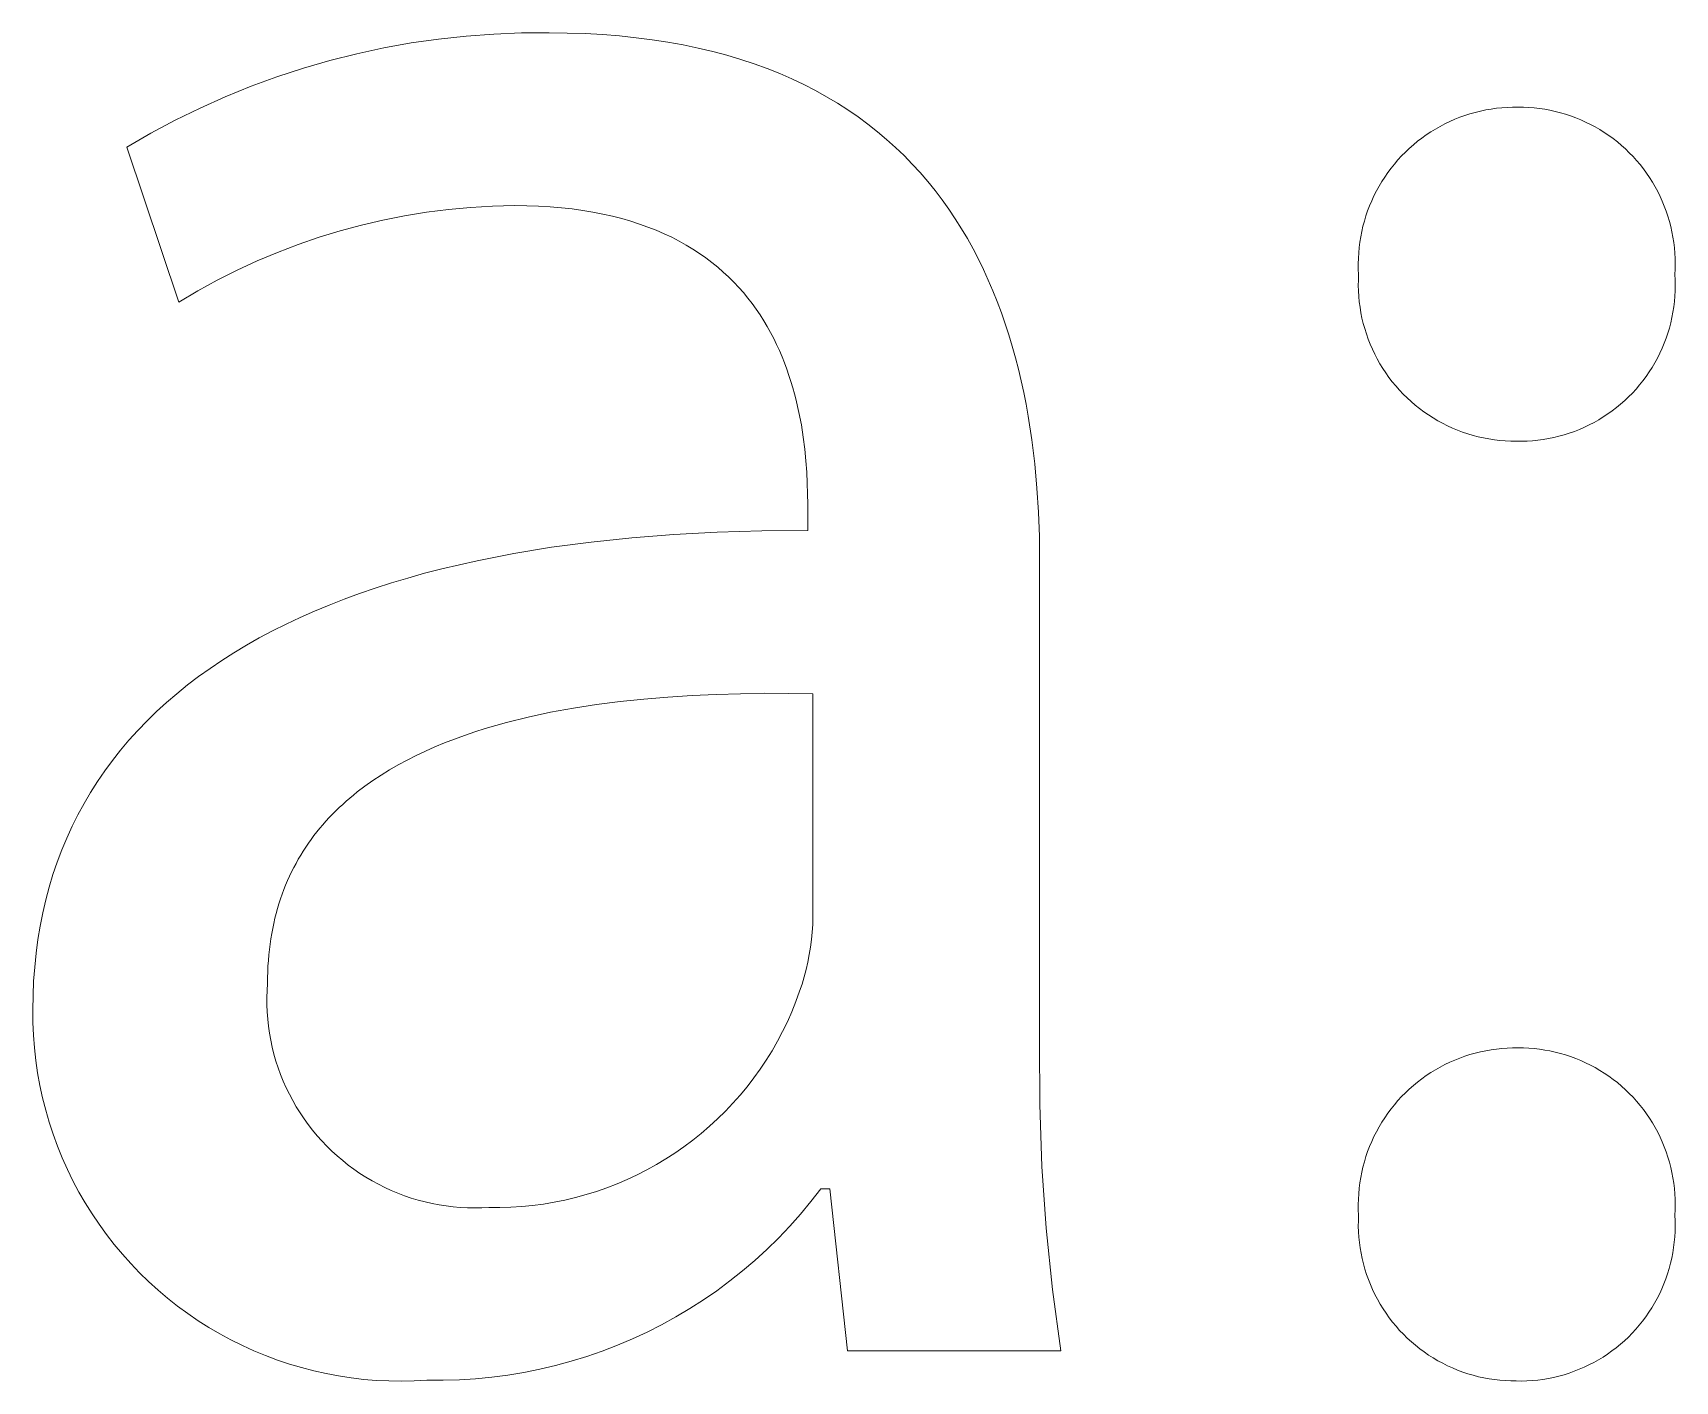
# Model space of a CAD drawing. Header units: millimetres. Extents: x 0 to 3480, y 0 to 2432.
# Drawn here: x 3253.26 to 3274.75, y 150.63 to 168.28 of the extents above; entities that cross this region are included whole.
import ezdxf

# ---------------------------------------------------------------- set-up
doc = ezdxf.new("R2010")
doc.units = ezdxf.units.MM
doc.header["$MEASUREMENT"] = 0
doc.layers.add('Domyślny', color=7, linetype='Continuous', true_color=0x000000)

msp = doc.modelspace()

# ---------------------------------------------------------------- linework, layer by layer
at = {"layer": 'Domyślny', "color": 18, "lineweight": 15, "true_color": 0x000000}
for p, q in [((3257.854, 168.079), (3258.211, 168.143)), ((3258.211, 168.143), (3258.57, 168.194)), ((3258.57, 168.194), (3258.93, 168.233)), ((3258.93, 168.233), (3259.292, 168.26)), ((3259.292, 168.26), (3259.654, 168.274)), ((3259.654, 168.274), (3260.016, 168.275)), ((3260.016, 168.275), (3260.255, 168.272)), ((3260.255, 168.272), (3260.489, 168.265)), ((3260.489, 168.265), (3260.716, 168.252)), ((3260.716, 168.252), (3260.938, 168.235)), ((3260.938, 168.235), (3261.155, 168.212)), ((3261.155, 168.212), (3261.366, 168.185)), ((3261.366, 168.185), (3261.572, 168.153)), ((3261.572, 168.153), (3261.773, 168.117)), ((3261.773, 168.117), (3261.969, 168.076)), ((3256.8, 167.813), (3257.148, 167.914)), ((3257.148, 167.914), (3257.499, 168.002)), ((3257.499, 168.002), (3257.854, 168.079)), ((3261.969, 168.076), (3262.159, 168.031)), ((3262.159, 168.031), (3262.344, 167.981)), ((3262.344, 167.981), (3262.524, 167.928)), ((3262.524, 167.928), (3262.699, 167.87)), ((3256.115, 167.576), (3256.455, 167.7)), ((3256.455, 167.7), (3256.8, 167.813)), ((3262.699, 167.87), (3262.87, 167.808)), ((3262.87, 167.808), (3263.035, 167.742)), ((3263.035, 167.742), (3263.195, 167.672)), ((3263.195, 167.672), (3263.351, 167.598)), ((3255.779, 167.439), (3256.115, 167.576)), ((3263.351, 167.598), (3263.502, 167.52)), ((3263.502, 167.52), (3263.649, 167.439)), ((3255.122, 167.132), (3255.448, 167.291)), ((3255.448, 167.291), (3255.779, 167.439)), ((3263.649, 167.439), (3263.791, 167.355)), ((3263.791, 167.355), (3263.928, 167.266)), ((3263.928, 167.266), (3264.061, 167.175)), ((3272.069, 167.215), (3272.137, 167.235)), ((3272.137, 167.235), (3272.206, 167.252)), ((3272.206, 167.252), (3272.275, 167.266)), ((3272.275, 167.266), (3272.345, 167.278)), ((3272.345, 167.278), (3272.415, 167.288)), ((3272.415, 167.288), (3272.486, 167.295)), ((3272.486, 167.295), (3272.556, 167.3)), ((3272.556, 167.3), (3272.627, 167.303)), ((3272.627, 167.303), (3272.698, 167.303)), ((3272.698, 167.303), (3272.768, 167.302)), ((3272.768, 167.302), (3272.838, 167.299)), ((3272.838, 167.299), (3272.908, 167.293)), ((3272.908, 167.293), (3272.978, 167.285)), ((3272.978, 167.285), (3273.047, 167.275)), ((3273.047, 167.275), (3273.116, 167.262)), ((3273.116, 167.262), (3273.185, 167.247)), ((3273.185, 167.247), (3273.253, 167.23)), ((3254.802, 166.962), (3255.122, 167.132)), ((3264.061, 167.175), (3264.19, 167.08)), ((3264.19, 167.08), (3264.314, 166.982)), ((3271.556, 166.979), (3271.616, 167.017)), ((3271.616, 167.017), (3271.678, 167.052)), ((3271.678, 167.052), (3271.741, 167.084)), ((3271.741, 167.084), (3271.804, 167.115)), ((3271.804, 167.115), (3271.869, 167.144)), ((3271.869, 167.144), (3271.935, 167.17)), ((3271.935, 167.17), (3272.002, 167.194)), ((3272.002, 167.194), (3272.069, 167.215)), ((3273.253, 167.23), (3273.32, 167.21)), ((3273.32, 167.21), (3273.387, 167.188)), ((3273.387, 167.188), (3273.453, 167.164)), ((3273.453, 167.164), (3273.518, 167.137)), ((3273.518, 167.137), (3273.582, 167.108)), ((3273.582, 167.108), (3273.645, 167.077)), ((3273.645, 167.077), (3273.707, 167.044)), ((3273.707, 167.044), (3273.768, 167.009)), ((3254.488, 166.78), (3254.802, 166.962)), ((3264.314, 166.982), (3264.434, 166.88)), ((3264.434, 166.88), (3264.55, 166.776)), ((3271.275, 166.764), (3271.328, 166.811)), ((3271.328, 166.811), (3271.383, 166.856)), ((3271.383, 166.856), (3271.439, 166.899)), ((3271.439, 166.899), (3271.497, 166.94)), ((3271.497, 166.94), (3271.556, 166.979)), ((3273.768, 167.009), (3273.827, 166.972)), ((3273.827, 166.972), (3273.885, 166.932)), ((3273.885, 166.932), (3273.942, 166.891)), ((3273.942, 166.891), (3273.998, 166.848)), ((3273.998, 166.848), (3274.051, 166.803)), ((3274.051, 166.803), (3274.104, 166.756)), ((3255.172, 164.752), (3254.488, 166.78)), ((3264.55, 166.776), (3264.662, 166.669)), ((3264.662, 166.669), (3264.77, 166.559)), ((3271.08, 166.559), (3271.126, 166.613)), ((3271.126, 166.613), (3271.174, 166.665)), ((3271.174, 166.665), (3271.224, 166.715)), ((3271.224, 166.715), (3271.275, 166.764)), ((3274.104, 166.756), (3274.154, 166.707)), ((3274.154, 166.707), (3274.203, 166.657)), ((3274.203, 166.657), (3274.25, 166.604)), ((3274.25, 166.604), (3274.295, 166.551)), ((3264.77, 166.559), (3264.873, 166.446)), ((3264.873, 166.446), (3264.973, 166.33)), ((3270.915, 166.329), (3270.953, 166.389)), ((3270.953, 166.389), (3270.994, 166.447)), ((3270.994, 166.447), (3271.036, 166.504)), ((3271.036, 166.504), (3271.08, 166.559)), ((3274.295, 166.551), (3274.339, 166.496)), ((3274.339, 166.496), (3274.38, 166.439)), ((3274.38, 166.439), (3274.42, 166.381)), ((3274.42, 166.381), (3274.457, 166.322)), ((3264.973, 166.33), (3265.069, 166.211)), ((3265.069, 166.211), (3265.161, 166.09)), ((3270.813, 166.143), (3270.845, 166.206)), ((3270.845, 166.206), (3270.879, 166.268)), ((3270.879, 166.268), (3270.915, 166.329)), ((3274.457, 166.322), (3274.493, 166.261)), ((3274.493, 166.261), (3274.526, 166.199)), ((3274.526, 166.199), (3274.557, 166.136)), ((3258.699, 165.965), (3258.412, 165.928)), ((3258.987, 165.991), (3258.699, 165.965)), ((3259.275, 166.008), (3258.987, 165.991)), ((3259.564, 166.015), (3259.275, 166.008)), ((3259.724, 166.013), (3259.564, 166.015)), ((3259.879, 166.008), (3259.724, 166.013)), ((3260.03, 165.999), (3259.879, 166.008)), ((3260.177, 165.986), (3260.03, 165.999)), ((3260.319, 165.971), (3260.177, 165.986)), ((3260.457, 165.952), (3260.319, 165.971)), ((3260.591, 165.93), (3260.457, 165.952)), ((3265.161, 166.09), (3265.249, 165.967)), ((3265.249, 165.967), (3265.333, 165.841)), ((3270.707, 165.881), (3270.73, 165.948)), ((3270.73, 165.948), (3270.755, 166.014)), ((3270.755, 166.014), (3270.783, 166.079)), ((3270.783, 166.079), (3270.813, 166.143)), ((3274.557, 166.136), (3274.586, 166.072)), ((3274.586, 166.072), (3274.613, 166.007)), ((3274.613, 166.007), (3274.638, 165.942)), ((3274.638, 165.942), (3274.66, 165.875)), ((3257.561, 165.761), (3257.281, 165.685)), ((3257.842, 165.826), (3257.561, 165.761)), ((3258.126, 165.882), (3257.842, 165.826)), ((3258.412, 165.928), (3258.126, 165.882)), ((3260.721, 165.904), (3260.591, 165.93)), ((3260.847, 165.876), (3260.721, 165.904)), ((3260.969, 165.845), (3260.847, 165.876)), ((3261.087, 165.811), (3260.969, 165.845)), ((3261.201, 165.774), (3261.087, 165.811)), ((3261.311, 165.734), (3261.201, 165.774)), ((3261.418, 165.692), (3261.311, 165.734)), ((3265.333, 165.841), (3265.414, 165.713)), ((3270.652, 165.675), (3270.668, 165.744)), ((3270.668, 165.744), (3270.687, 165.813)), ((3270.687, 165.813), (3270.707, 165.881)), ((3274.66, 165.875), (3274.68, 165.808)), ((3274.68, 165.808), (3274.698, 165.74)), ((3274.698, 165.74), (3274.713, 165.671)), ((3257.005, 165.601), (3256.731, 165.507)), ((3257.281, 165.685), (3257.005, 165.601)), ((3261.521, 165.647), (3261.418, 165.692)), ((3261.621, 165.6), (3261.521, 165.647)), ((3261.717, 165.551), (3261.621, 165.6)), ((3261.81, 165.499), (3261.717, 165.551)), ((3265.414, 165.713), (3265.491, 165.583)), ((3265.491, 165.583), (3265.565, 165.45)), ((3270.619, 165.466), (3270.628, 165.536)), ((3270.628, 165.536), (3270.639, 165.606)), ((3270.639, 165.606), (3270.652, 165.675)), ((3274.713, 165.671), (3274.726, 165.602)), ((3274.726, 165.602), (3274.736, 165.533)), ((3274.736, 165.533), (3274.745, 165.463)), ((3256.461, 165.403), (3256.195, 165.291)), ((3256.731, 165.507), (3256.461, 165.403)), ((3261.899, 165.445), (3261.81, 165.499)), ((3261.985, 165.389), (3261.899, 165.445)), ((3262.067, 165.331), (3261.985, 165.389)), ((3262.147, 165.271), (3262.067, 165.331)), ((3265.565, 165.45), (3265.635, 165.315)), ((3265.635, 165.315), (3265.702, 165.179)), ((3270.607, 165.254), (3270.609, 165.325)), ((3270.609, 165.325), (3270.613, 165.395)), ((3270.613, 165.395), (3270.619, 165.466)), ((3274.745, 165.463), (3274.75, 165.393)), ((3274.75, 165.393), (3274.754, 165.323)), ((3274.754, 165.323), (3274.755, 165.253)), ((3255.932, 165.169), (3255.674, 165.039)), ((3256.195, 165.291), (3255.932, 165.169)), ((3262.223, 165.21), (3262.147, 165.271)), ((3262.296, 165.146), (3262.223, 165.21)), ((3262.366, 165.081), (3262.296, 165.146)), ((3265.702, 165.179), (3265.765, 165.04)), ((3270.608, 165.183), (3270.607, 165.254)), ((3270.612, 165.112), (3270.608, 165.183)), ((3270.609, 165.041), (3270.612, 165.112)), ((3274.753, 165.182), (3274.749, 165.112)), ((3274.749, 165.112), (3274.753, 165.042)), ((3274.755, 165.253), (3274.753, 165.182)), ((3255.421, 164.9), (3255.172, 164.752)), ((3255.674, 165.039), (3255.421, 164.9)), ((3262.433, 165.014), (3262.366, 165.081)), ((3262.498, 164.945), (3262.433, 165.014)), ((3262.559, 164.876), (3262.498, 164.945)), ((3262.618, 164.804), (3262.559, 164.876)), ((3265.765, 165.04), (3265.826, 164.9)), ((3265.826, 164.9), (3265.882, 164.758)), ((3270.608, 164.969), (3270.609, 165.041)), ((3270.61, 164.898), (3270.608, 164.969)), ((3270.614, 164.826), (3270.61, 164.898)), ((3274.754, 164.901), (3274.75, 164.83)), ((3274.753, 165.042), (3274.755, 164.971)), ((3274.755, 164.971), (3274.754, 164.901)), ((3262.674, 164.732), (3262.618, 164.804)), ((3262.727, 164.658), (3262.674, 164.732)), ((3262.778, 164.584), (3262.727, 164.658)), ((3265.882, 164.758), (3265.936, 164.614)), ((3270.621, 164.755), (3270.614, 164.826)), ((3270.63, 164.684), (3270.621, 164.755)), ((3270.642, 164.613), (3270.63, 164.684)), ((3274.736, 164.69), (3274.726, 164.62)), ((3274.745, 164.76), (3274.736, 164.69)), ((3274.75, 164.83), (3274.745, 164.76)), ((3262.826, 164.508), (3262.778, 164.584)), ((3262.872, 164.431), (3262.826, 164.508)), ((3265.936, 164.614), (3265.987, 164.469)), ((3265.987, 164.469), (3266.034, 164.323)), ((3270.656, 164.543), (3270.642, 164.613)), ((3270.673, 164.474), (3270.656, 164.543)), ((3270.692, 164.405), (3270.673, 164.474)), ((3274.697, 164.482), (3274.679, 164.413)), ((3274.712, 164.55), (3274.697, 164.482)), ((3274.726, 164.62), (3274.712, 164.55)), ((3262.915, 164.354), (3262.872, 164.431)), ((3262.956, 164.276), (3262.915, 164.354)), ((3262.995, 164.197), (3262.956, 164.276)), ((3266.034, 164.323), (3266.079, 164.175)), ((3270.714, 164.336), (3270.692, 164.405)), ((3270.737, 164.269), (3270.714, 164.336)), ((3270.764, 164.202), (3270.737, 164.269)), ((3274.636, 164.279), (3274.611, 164.213)), ((3274.659, 164.346), (3274.636, 164.279)), ((3274.679, 164.413), (3274.659, 164.346)), ((3263.031, 164.117), (3262.995, 164.197)), ((3263.065, 164.037), (3263.031, 164.117)), ((3263.097, 163.956), (3263.065, 164.037)), ((3266.079, 164.175), (3266.12, 164.025)), ((3266.12, 164.025), (3266.159, 163.875)), ((3270.792, 164.137), (3270.764, 164.202)), ((3270.823, 164.072), (3270.792, 164.137)), ((3270.856, 164.008), (3270.823, 164.072)), ((3270.891, 163.946), (3270.856, 164.008)), ((3274.523, 164.02), (3274.489, 163.958)), ((3274.555, 164.084), (3274.523, 164.02)), ((3274.584, 164.148), (3274.555, 164.084)), ((3274.611, 164.213), (3274.584, 164.148)), ((3263.128, 163.875), (3263.097, 163.956)), ((3263.156, 163.794), (3263.128, 163.875)), ((3263.182, 163.713), (3263.156, 163.794)), ((3266.159, 163.875), (3266.195, 163.723)), ((3270.928, 163.885), (3270.891, 163.946)), ((3270.968, 163.825), (3270.928, 163.885)), ((3271.009, 163.767), (3270.968, 163.825)), ((3274.415, 163.838), (3274.375, 163.78)), ((3274.453, 163.898), (3274.415, 163.838)), ((3274.489, 163.958), (3274.453, 163.898)), ((3263.207, 163.631), (3263.182, 163.713)), ((3263.229, 163.55), (3263.207, 163.631)), ((3266.195, 163.723), (3266.228, 163.57)), ((3271.053, 163.71), (3271.009, 163.767)), ((3271.098, 163.655), (3271.053, 163.71)), ((3271.146, 163.601), (3271.098, 163.655)), ((3271.195, 163.549), (3271.146, 163.601)), ((3274.243, 163.615), (3274.195, 163.563)), ((3274.289, 163.668), (3274.243, 163.615)), ((3274.333, 163.724), (3274.289, 163.668)), ((3274.375, 163.78), (3274.333, 163.724)), ((3263.25, 163.469), (3263.229, 163.55)), ((3263.269, 163.387), (3263.25, 163.469)), ((3263.287, 163.306), (3263.269, 163.387)), ((3266.228, 163.57), (3266.259, 163.416)), ((3266.259, 163.416), (3266.287, 163.262)), ((3271.246, 163.499), (3271.195, 163.549)), ((3271.299, 163.451), (3271.246, 163.499)), ((3271.353, 163.404), (3271.299, 163.451)), ((3271.409, 163.359), (3271.353, 163.404)), ((3273.987, 163.372), (3273.931, 163.33)), ((3274.041, 163.417), (3273.987, 163.372)), ((3274.094, 163.464), (3274.041, 163.417)), ((3274.145, 163.513), (3274.094, 163.464)), ((3274.195, 163.563), (3274.145, 163.513)), ((3263.318, 163.145), (3263.287, 163.306)), ((3266.287, 163.262), (3266.335, 162.95)), ((3271.467, 163.317), (3271.409, 163.359)), ((3271.525, 163.276), (3271.467, 163.317)), ((3271.586, 163.238), (3271.525, 163.276)), ((3271.647, 163.201), (3271.586, 163.238)), ((3271.71, 163.167), (3271.647, 163.201)), ((3271.774, 163.135), (3271.71, 163.167)), ((3273.693, 163.178), (3273.63, 163.146)), ((3273.754, 163.213), (3273.693, 163.178)), ((3273.814, 163.25), (3273.754, 163.213)), ((3273.873, 163.289), (3273.814, 163.25)), ((3273.931, 163.33), (3273.873, 163.289)), ((3263.343, 162.986), (3263.318, 163.145)), ((3263.362, 162.83), (3263.343, 162.986)), ((3266.335, 162.95), (3266.373, 162.636)), ((3271.839, 163.105), (3271.774, 163.135)), ((3271.905, 163.078), (3271.839, 163.105)), ((3271.972, 163.052), (3271.905, 163.078)), ((3272.04, 163.029), (3271.972, 163.052)), ((3272.109, 163.009), (3272.04, 163.029)), ((3272.178, 162.991), (3272.109, 163.009)), ((3272.248, 162.975), (3272.178, 162.991)), ((3272.318, 162.962), (3272.248, 162.975)), ((3272.389, 162.951), (3272.318, 162.962)), ((3272.46, 162.943), (3272.389, 162.951)), ((3272.532, 162.937), (3272.46, 162.943)), ((3272.603, 162.934), (3272.532, 162.937)), ((3272.675, 162.933), (3272.603, 162.934)), ((3272.745, 162.933), (3272.675, 162.933)), ((3272.816, 162.935), (3272.745, 162.933)), ((3272.886, 162.939), (3272.816, 162.935)), ((3272.956, 162.946), (3272.886, 162.939)), ((3273.026, 162.955), (3272.956, 162.946)), ((3273.096, 162.967), (3273.026, 162.955)), ((3273.165, 162.981), (3273.096, 162.967)), ((3273.234, 162.998), (3273.165, 162.981)), ((3273.302, 163.016), (3273.234, 162.998)), ((3273.369, 163.038), (3273.302, 163.016)), ((3273.436, 163.061), (3273.369, 163.038)), ((3273.501, 163.087), (3273.436, 163.061)), ((3273.566, 163.115), (3273.501, 163.087)), ((3273.63, 163.146), (3273.566, 163.115)), ((3263.377, 162.676), (3263.362, 162.83)), ((3263.388, 162.527), (3263.377, 162.676)), ((3263.395, 162.382), (3263.388, 162.527)), ((3266.373, 162.636), (3266.402, 162.32)), ((3263.399, 162.243), (3263.395, 162.382)), ((3266.402, 162.32), (3266.422, 162.003)), ((3263.401, 162.109), (3263.399, 162.243)), ((3263.401, 161.762), (3263.401, 162.109)), ((3266.422, 162.003), (3266.433, 161.685)), ((3260.566, 161.613), (3261.098, 161.669)), ((3261.098, 161.669), (3261.648, 161.712)), ((3261.648, 161.712), (3262.215, 161.742)), ((3262.215, 161.742), (3262.799, 161.758)), ((3262.799, 161.758), (3263.401, 161.762)), ((3266.433, 161.685), (3266.437, 161.368)), ((3259.073, 161.369), (3259.553, 161.463)), ((3259.553, 161.463), (3260.05, 161.545)), ((3260.05, 161.545), (3260.566, 161.613)), ((3258.387, 161.204), (3258.611, 161.262)), ((3258.611, 161.262), (3259.073, 161.369)), ((3266.437, 161.368), (3266.437, 155.063)), ((3257.536, 160.939), (3257.742, 161.01)), ((3257.742, 161.01), (3257.953, 161.078)), ((3257.953, 161.078), (3258.168, 161.142)), ((3258.168, 161.142), (3258.387, 161.204)), ((3256.946, 160.709), (3257.138, 160.789)), ((3257.138, 160.789), (3257.335, 160.866)), ((3257.335, 160.866), (3257.536, 160.939)), ((3256.576, 160.54), (3256.759, 160.626)), ((3256.759, 160.626), (3256.946, 160.709)), ((3256.056, 160.263), (3256.224, 160.359)), ((3256.224, 160.359), (3256.398, 160.451)), ((3256.398, 160.451), (3256.576, 160.54)), ((3255.733, 160.064), (3255.892, 160.165)), ((3255.892, 160.165), (3256.056, 160.263)), ((3255.429, 159.853), (3255.579, 159.96)), ((3255.579, 159.96), (3255.733, 160.064)), ((3255.144, 159.629), (3255.284, 159.743)), ((3255.284, 159.743), (3255.429, 159.853)), ((3254.879, 159.394), (3255.009, 159.513)), ((3255.009, 159.513), (3255.144, 159.629)), ((3260.947, 159.526), (3260.639, 159.486)), ((3261.258, 159.559), (3260.947, 159.526)), ((3261.572, 159.585), (3261.258, 159.559)), ((3261.888, 159.606), (3261.572, 159.585)), ((3262.205, 159.62), (3261.888, 159.606)), ((3262.84, 159.634), (3262.205, 159.62)), ((3263.47, 159.629), (3262.84, 159.634)), ((3263.47, 156.709), (3263.47, 159.629)), ((3254.754, 159.272), (3254.879, 159.394)), ((3259.744, 159.322), (3259.459, 159.252)), ((3260.037, 159.385), (3259.744, 159.322)), ((3260.335, 159.439), (3260.037, 159.385)), ((3260.639, 159.486), (3260.335, 159.439)), ((3254.518, 159.02), (3254.634, 159.148)), ((3254.634, 159.148), (3254.754, 159.272)), ((3258.91, 159.084), (3258.778, 159.036)), ((3259.044, 159.129), (3258.91, 159.084)), ((3259.18, 159.172), (3259.044, 159.129)), ((3259.318, 159.213), (3259.18, 159.172)), ((3259.459, 159.252), (3259.318, 159.213)), ((3254.302, 158.755), (3254.408, 158.889)), ((3254.408, 158.889), (3254.518, 159.02)), ((3258.397, 158.878), (3258.276, 158.821)), ((3258.522, 158.933), (3258.397, 158.878)), ((3258.649, 158.986), (3258.522, 158.933)), ((3258.778, 159.036), (3258.649, 158.986)), ((3254.202, 158.619), (3254.302, 158.755)), ((3258.04, 158.698), (3257.927, 158.632)), ((3258.157, 158.761), (3258.04, 158.698)), ((3258.276, 158.821), (3258.157, 158.761)), ((3254.015, 158.337), (3254.106, 158.48)), ((3254.106, 158.48), (3254.202, 158.619)), ((3257.606, 158.419), (3257.505, 158.343)), ((3257.71, 158.493), (3257.606, 158.419)), ((3257.817, 158.564), (3257.71, 158.493)), ((3257.927, 158.632), (3257.817, 158.564)), ((3253.93, 158.192), (3254.015, 158.337)), ((3257.361, 158.222), (3257.315, 158.181)), ((3257.408, 158.263), (3257.361, 158.222)), ((3257.456, 158.303), (3257.408, 158.263)), ((3257.505, 158.343), (3257.456, 158.303)), ((3253.774, 157.894), (3253.849, 158.045)), ((3253.849, 158.045), (3253.93, 158.192)), ((3257.138, 158.007), (3257.096, 157.961)), ((3257.181, 158.051), (3257.138, 158.007)), ((3257.224, 158.095), (3257.181, 158.051)), ((3257.269, 158.138), (3257.224, 158.095)), ((3257.315, 158.181), (3257.269, 158.138)), ((3253.704, 157.74), (3253.774, 157.894)), ((3256.977, 157.82), (3256.939, 157.772)), ((3257.016, 157.868), (3256.977, 157.82)), ((3257.056, 157.915), (3257.016, 157.868)), ((3257.096, 157.961), (3257.056, 157.915)), ((3253.578, 157.425), (3253.638, 157.584)), ((3253.638, 157.584), (3253.704, 157.74)), ((3256.798, 157.569), (3256.766, 157.517)), ((3256.832, 157.621), (3256.798, 157.569)), ((3256.867, 157.672), (3256.832, 157.621)), ((3256.903, 157.722), (3256.867, 157.672)), ((3256.939, 157.772), (3256.903, 157.722)), ((3253.523, 157.263), (3253.578, 157.425)), ((3256.674, 157.354), (3256.646, 157.298)), ((3256.704, 157.409), (3256.674, 157.354)), ((3256.734, 157.463), (3256.704, 157.409)), ((3256.766, 157.517), (3256.734, 157.463)), ((3253.473, 157.098), (3253.523, 157.263)), ((3256.593, 157.183), (3256.568, 157.124)), ((3256.619, 157.241), (3256.593, 157.183)), ((3256.646, 157.298), (3256.619, 157.241)), ((3253.389, 156.76), (3253.429, 156.93)), ((3253.429, 156.93), (3253.473, 157.098)), ((3256.501, 156.943), (3256.481, 156.881)), ((3256.522, 157.005), (3256.501, 156.943)), ((3256.545, 157.065), (3256.522, 157.005)), ((3256.568, 157.124), (3256.545, 157.065)), ((3253.355, 156.587), (3253.389, 156.76)), ((3256.444, 156.754), (3256.428, 156.69)), ((3256.462, 156.818), (3256.444, 156.754)), ((3256.481, 156.881), (3256.462, 156.818)), ((3263.467, 156.609), (3263.47, 156.709)), ((3253.326, 156.411), (3253.355, 156.587)), ((3256.386, 156.49), (3256.374, 156.421)), ((3256.399, 156.557), (3256.386, 156.49)), ((3256.412, 156.624), (3256.399, 156.557)), ((3256.428, 156.69), (3256.412, 156.624)), ((3263.451, 156.411), (3263.46, 156.51)), ((3263.46, 156.51), (3263.467, 156.609)), ((3253.302, 156.233), (3253.326, 156.411)), ((3256.356, 156.282), (3256.348, 156.21)), ((3256.364, 156.352), (3256.356, 156.282)), ((3256.374, 156.421), (3256.364, 156.352)), ((3263.422, 156.215), (3263.438, 156.313)), ((3263.438, 156.313), (3263.451, 156.411)), ((3253.284, 156.052), (3253.302, 156.233)), ((3256.337, 156.065), (3256.334, 155.991)), ((3256.342, 156.138), (3256.337, 156.065)), ((3256.348, 156.21), (3256.342, 156.138)), ((3263.381, 156.021), (3263.403, 156.117)), ((3263.403, 156.117), (3263.422, 156.215)), ((3253.262, 155.681), (3253.27, 155.868)), ((3253.27, 155.868), (3253.284, 156.052)), ((3256.331, 155.839), (3256.325, 155.746)), ((3256.332, 155.915), (3256.331, 155.839)), ((3256.334, 155.991), (3256.332, 155.915)), ((3263.327, 155.829), (3263.356, 155.925)), ((3263.356, 155.925), (3263.381, 156.021)), ((3253.26, 155.492), (3253.262, 155.681)), ((3256.325, 155.746), (3256.322, 155.653)), ((3256.322, 155.653), (3256.323, 155.559)), ((3263.247, 155.601), (3263.296, 155.735)), ((3263.296, 155.735), (3263.327, 155.829)), ((3253.261, 155.326), (3253.26, 155.492)), ((3256.323, 155.559), (3256.327, 155.465)), ((3256.327, 155.465), (3256.334, 155.372)), ((3263.135, 155.337), (3263.193, 155.468)), ((3263.193, 155.468), (3263.247, 155.601)), ((3253.268, 155.161), (3253.261, 155.326)), ((3256.334, 155.372), (3256.344, 155.279)), ((3256.344, 155.279), (3256.357, 155.187)), ((3263.006, 155.082), (3263.073, 155.208)), ((3263.073, 155.208), (3263.135, 155.337)), ((3253.28, 154.995), (3253.268, 155.161)), ((3253.298, 154.831), (3253.28, 154.995)), ((3256.357, 155.187), (3256.374, 155.095)), ((3256.374, 155.095), (3256.393, 155.003)), ((3256.393, 155.003), (3256.416, 154.912)), ((3262.934, 154.958), (3263.006, 155.082)), ((3266.437, 155.063), (3266.438, 154.253)), ((3272.345, 154.97), (3272.415, 154.98)), ((3272.415, 154.98), (3272.486, 154.987)), ((3272.486, 154.987), (3272.556, 154.992)), ((3272.556, 154.992), (3272.627, 154.994)), ((3272.627, 154.994), (3272.698, 154.995)), ((3272.698, 154.995), (3272.768, 154.994)), ((3272.768, 154.994), (3272.838, 154.991)), ((3272.838, 154.991), (3272.908, 154.985)), ((3272.908, 154.985), (3272.978, 154.977)), ((3253.322, 154.667), (3253.298, 154.831)), ((3256.416, 154.912), (3256.442, 154.822)), ((3256.442, 154.822), (3256.471, 154.734)), ((3262.779, 154.717), (3262.859, 154.836)), ((3262.859, 154.836), (3262.934, 154.958)), ((3271.678, 154.743), (3271.741, 154.776)), ((3271.741, 154.776), (3271.804, 154.807)), ((3271.804, 154.807), (3271.869, 154.835)), ((3271.869, 154.835), (3271.935, 154.862)), ((3271.935, 154.862), (3272.002, 154.886)), ((3272.002, 154.886), (3272.069, 154.907)), ((3272.069, 154.907), (3272.137, 154.926)), ((3272.137, 154.926), (3272.206, 154.943)), ((3272.206, 154.943), (3272.275, 154.958)), ((3272.275, 154.958), (3272.345, 154.97)), ((3272.978, 154.977), (3273.047, 154.967)), ((3273.047, 154.967), (3273.116, 154.954)), ((3273.116, 154.954), (3273.185, 154.939)), ((3273.185, 154.939), (3273.253, 154.922)), ((3273.253, 154.922), (3273.32, 154.902)), ((3273.32, 154.902), (3273.387, 154.88)), ((3273.387, 154.88), (3273.453, 154.856)), ((3273.453, 154.856), (3273.518, 154.829)), ((3273.518, 154.829), (3273.582, 154.8)), ((3273.582, 154.8), (3273.645, 154.769)), ((3273.645, 154.769), (3273.707, 154.736)), ((3253.352, 154.504), (3253.322, 154.667)), ((3256.471, 154.734), (3256.503, 154.646)), ((3256.503, 154.646), (3256.538, 154.559)), ((3256.538, 154.559), (3256.576, 154.473)), ((3262.608, 154.487), (3262.696, 154.601)), ((3262.696, 154.601), (3262.779, 154.717)), ((3271.383, 154.548), (3271.439, 154.591)), ((3271.439, 154.591), (3271.497, 154.632)), ((3271.497, 154.632), (3271.556, 154.671)), ((3271.556, 154.671), (3271.616, 154.708)), ((3271.616, 154.708), (3271.678, 154.743)), ((3273.707, 154.736), (3273.768, 154.701)), ((3273.768, 154.701), (3273.827, 154.664)), ((3273.827, 154.664), (3273.885, 154.624)), ((3273.885, 154.624), (3273.942, 154.583)), ((3273.942, 154.583), (3273.998, 154.54)), ((3253.387, 154.342), (3253.352, 154.504)), ((3253.428, 154.181), (3253.387, 154.342)), ((3256.576, 154.473), (3256.617, 154.389)), ((3256.617, 154.389), (3256.661, 154.307)), ((3262.422, 154.27), (3262.517, 154.377)), ((3262.517, 154.377), (3262.608, 154.487)), ((3271.126, 154.305), (3271.174, 154.357)), ((3271.174, 154.357), (3271.224, 154.407)), ((3271.224, 154.407), (3271.275, 154.456)), ((3271.275, 154.456), (3271.328, 154.503)), ((3271.328, 154.503), (3271.383, 154.548)), ((3273.998, 154.54), (3274.051, 154.494)), ((3274.051, 154.494), (3274.104, 154.448)), ((3274.104, 154.448), (3274.154, 154.399)), ((3274.154, 154.399), (3274.203, 154.348)), ((3274.203, 154.348), (3274.25, 154.296)), ((3253.474, 154.022), (3253.428, 154.181)), ((3256.661, 154.307), (3256.707, 154.225)), ((3256.707, 154.225), (3256.757, 154.146)), ((3256.757, 154.146), (3256.809, 154.068)), ((3262.222, 154.066), (3262.324, 154.166)), ((3262.324, 154.166), (3262.422, 154.27)), ((3266.438, 154.253), (3266.466, 153.444)), ((3270.953, 154.081), (3270.994, 154.139)), ((3270.994, 154.139), (3271.036, 154.196)), ((3271.036, 154.196), (3271.08, 154.251)), ((3271.08, 154.251), (3271.126, 154.305)), ((3274.25, 154.296), (3274.295, 154.243)), ((3274.295, 154.243), (3274.339, 154.187)), ((3274.339, 154.187), (3274.38, 154.131)), ((3274.38, 154.131), (3274.42, 154.073)), ((3253.525, 153.865), (3253.474, 154.022)), ((3256.809, 154.068), (3256.863, 153.992)), ((3256.863, 153.992), (3256.921, 153.918)), ((3256.921, 153.918), (3256.981, 153.846)), ((3262.008, 153.875), (3262.116, 153.969)), ((3262.116, 153.969), (3262.222, 154.066)), ((3270.845, 153.898), (3270.879, 153.96)), ((3270.879, 153.96), (3270.915, 154.021)), ((3270.915, 154.021), (3270.953, 154.081)), ((3274.42, 154.073), (3274.457, 154.013)), ((3274.457, 154.013), (3274.493, 153.953)), ((3274.493, 153.953), (3274.526, 153.891)), ((3253.582, 153.709), (3253.525, 153.865)), ((3253.645, 153.556), (3253.582, 153.709)), ((3256.981, 153.846), (3257.043, 153.777)), ((3257.043, 153.777), (3257.107, 153.709)), ((3257.107, 153.709), (3257.174, 153.644)), ((3261.664, 153.618), (3261.781, 153.7)), ((3261.781, 153.7), (3261.896, 153.786)), ((3261.896, 153.786), (3262.008, 153.875)), ((3270.73, 153.639), (3270.755, 153.706)), ((3270.755, 153.706), (3270.783, 153.771)), ((3270.783, 153.771), (3270.813, 153.835)), ((3270.813, 153.835), (3270.845, 153.898)), ((3274.526, 153.891), (3274.557, 153.828)), ((3274.557, 153.828), (3274.586, 153.764)), ((3274.586, 153.764), (3274.613, 153.699)), ((3274.613, 153.699), (3274.638, 153.633)), ((3253.712, 153.404), (3253.645, 153.556)), ((3257.174, 153.644), (3257.243, 153.581)), ((3257.243, 153.581), (3257.315, 153.52)), ((3257.315, 153.52), (3257.388, 153.462)), ((3261.421, 153.467), (3261.543, 153.541)), ((3261.543, 153.541), (3261.664, 153.618)), ((3270.668, 153.436), (3270.687, 153.505)), ((3270.687, 153.505), (3270.707, 153.572)), ((3270.707, 153.572), (3270.73, 153.639)), ((3274.638, 153.633), (3274.66, 153.567)), ((3274.66, 153.567), (3274.68, 153.499)), ((3274.68, 153.499), (3274.698, 153.431)), ((3253.785, 153.256), (3253.712, 153.404)), ((3257.388, 153.462), (3257.463, 153.406)), ((3257.463, 153.406), (3257.54, 153.353)), ((3257.54, 153.353), (3257.619, 153.303)), ((3257.619, 153.303), (3257.7, 153.255)), ((3260.906, 153.216), (3261.038, 153.272)), ((3261.038, 153.272), (3261.168, 153.333)), ((3261.168, 153.333), (3261.295, 153.398)), ((3261.295, 153.398), (3261.421, 153.467)), ((3266.466, 153.444), (3266.521, 152.637)), ((3270.628, 153.228), (3270.639, 153.298)), ((3270.639, 153.298), (3270.652, 153.367)), ((3270.652, 153.367), (3270.668, 153.436)), ((3274.698, 153.431), (3274.713, 153.363)), ((3274.713, 153.363), (3274.726, 153.294)), ((3274.726, 153.294), (3274.736, 153.225)), ((3253.863, 153.109), (3253.785, 153.256)), ((3253.946, 152.966), (3253.863, 153.109)), ((3257.7, 153.255), (3257.782, 153.21)), ((3257.782, 153.21), (3257.865, 153.169)), ((3257.865, 153.169), (3257.95, 153.13)), ((3257.95, 153.13), (3258.037, 153.093)), ((3258.037, 153.093), (3258.124, 153.06)), ((3258.124, 153.06), (3258.213, 153.03)), ((3260.363, 153.037), (3260.501, 153.075)), ((3260.501, 153.075), (3260.638, 153.117)), ((3260.638, 153.117), (3260.773, 153.164)), ((3260.773, 153.164), (3260.906, 153.216)), ((3263.574, 153.151), (3263.444, 152.983)), ((3263.69, 153.151), (3263.574, 153.151)), ((3263.922, 151.03), (3263.69, 153.151)), ((3270.609, 153.016), (3270.613, 153.087)), ((3270.613, 153.087), (3270.619, 153.158)), ((3270.619, 153.158), (3270.628, 153.228)), ((3274.736, 153.225), (3274.745, 153.155)), ((3274.745, 153.155), (3274.75, 153.085)), ((3274.75, 153.085), (3274.754, 153.015)), ((3254.034, 152.825), (3253.946, 152.966)), ((3258.213, 153.03), (3258.302, 153.003)), ((3258.302, 153.003), (3258.393, 152.979)), ((3258.393, 152.979), (3258.484, 152.959)), ((3258.484, 152.959), (3258.576, 152.941)), ((3258.576, 152.941), (3258.668, 152.927)), ((3258.668, 152.927), (3258.761, 152.915)), ((3258.761, 152.915), (3258.854, 152.907)), ((3258.854, 152.907), (3258.948, 152.902)), ((3258.948, 152.902), (3259.041, 152.901)), ((3259.041, 152.901), (3259.135, 152.902)), ((3259.135, 152.902), (3259.228, 152.907)), ((3259.228, 152.907), (3259.372, 152.906)), ((3259.372, 152.906), (3259.515, 152.911)), ((3259.515, 152.911), (3259.658, 152.92)), ((3259.658, 152.92), (3259.8, 152.933)), ((3259.8, 152.933), (3259.942, 152.952)), ((3259.942, 152.952), (3260.083, 152.976)), ((3260.083, 152.976), (3260.224, 153.004)), ((3260.224, 153.004), (3260.363, 153.037)), ((3263.444, 152.983), (3263.308, 152.82)), ((3270.607, 152.946), (3270.609, 153.016)), ((3270.608, 152.875), (3270.607, 152.946)), ((3270.612, 152.804), (3270.608, 152.875)), ((3274.753, 152.874), (3274.749, 152.804)), ((3274.755, 152.944), (3274.753, 152.874)), ((3274.754, 153.015), (3274.755, 152.944)), ((3254.126, 152.688), (3254.034, 152.825)), ((3254.223, 152.554), (3254.126, 152.688)), ((3263.166, 152.661), (3263.019, 152.507)), ((3263.308, 152.82), (3263.166, 152.661)), ((3266.521, 152.637), (3266.605, 151.832)), ((3270.608, 152.661), (3270.609, 152.733)), ((3270.611, 152.59), (3270.608, 152.661)), ((3270.609, 152.733), (3270.612, 152.804)), ((3274.749, 152.804), (3274.753, 152.734)), ((3274.753, 152.734), (3274.754, 152.663)), ((3274.754, 152.663), (3274.753, 152.593)), ((3254.325, 152.423), (3254.223, 152.554)), ((3254.431, 152.296), (3254.325, 152.423)), ((3263.019, 152.507), (3262.867, 152.359)), ((3270.615, 152.519), (3270.611, 152.59)), ((3270.622, 152.448), (3270.615, 152.519)), ((3270.632, 152.377), (3270.622, 152.448)), ((3274.743, 152.453), (3274.735, 152.383)), ((3274.749, 152.523), (3274.743, 152.453)), ((3274.753, 152.593), (3274.749, 152.523)), ((3254.542, 152.173), (3254.431, 152.296)), ((3262.71, 152.215), (3262.548, 152.077)), ((3262.867, 152.359), (3262.71, 152.215)), ((3270.644, 152.307), (3270.632, 152.377)), ((3270.658, 152.237), (3270.644, 152.307)), ((3270.675, 152.168), (3270.658, 152.237)), ((3274.71, 152.244), (3274.695, 152.176)), ((3274.724, 152.313), (3274.71, 152.244)), ((3274.735, 152.383), (3274.724, 152.313)), ((3254.657, 152.053), (3254.542, 152.173)), ((3254.775, 151.938), (3254.657, 152.053)), ((3262.548, 152.077), (3262.382, 151.945)), ((3270.694, 152.099), (3270.675, 152.168)), ((3270.716, 152.031), (3270.694, 152.099)), ((3270.74, 151.964), (3270.716, 152.031)), ((3274.633, 151.974), (3274.608, 151.908)), ((3274.656, 152.04), (3274.633, 151.974)), ((3274.677, 152.108), (3274.656, 152.04)), ((3274.695, 152.176), (3274.677, 152.108)), ((3254.898, 151.826), (3254.775, 151.938)), ((3255.024, 151.719), (3254.898, 151.826)), ((3262.211, 151.818), (3262.036, 151.698)), ((3262.382, 151.945), (3262.211, 151.818)), ((3266.605, 151.832), (3266.715, 151.03)), ((3270.766, 151.897), (3270.74, 151.964)), ((3270.795, 151.832), (3270.766, 151.897)), ((3270.826, 151.768), (3270.795, 151.832)), ((3270.859, 151.705), (3270.826, 151.768)), ((3274.552, 151.779), (3274.52, 151.716)), ((3274.581, 151.843), (3274.552, 151.779)), ((3274.608, 151.908), (3274.581, 151.843)), ((3255.154, 151.617), (3255.024, 151.719)), ((3255.288, 151.519), (3255.154, 151.617)), ((3261.857, 151.583), (3261.674, 151.474)), ((3262.036, 151.698), (3261.857, 151.583)), ((3270.894, 151.643), (3270.859, 151.705)), ((3270.932, 151.582), (3270.894, 151.643)), ((3270.971, 151.522), (3270.932, 151.582)), ((3274.45, 151.594), (3274.412, 151.535)), ((3274.486, 151.655), (3274.45, 151.594)), ((3274.52, 151.716), (3274.486, 151.655)), ((3255.425, 151.425), (3255.288, 151.519)), ((3255.565, 151.337), (3255.425, 151.425)), ((3255.708, 151.253), (3255.565, 151.337)), ((3261.488, 151.372), (3261.298, 151.275)), ((3261.674, 151.474), (3261.488, 151.372)), ((3271.013, 151.464), (3270.971, 151.522)), ((3271.056, 151.408), (3271.013, 151.464)), ((3271.102, 151.353), (3271.056, 151.408)), ((3271.149, 151.299), (3271.102, 151.353)), ((3274.285, 151.366), (3274.239, 151.313)), ((3274.329, 151.421), (3274.285, 151.366)), ((3274.371, 151.477), (3274.329, 151.421)), ((3274.412, 151.535), (3274.371, 151.477)), ((3255.853, 151.174), (3255.708, 151.253)), ((3256.002, 151.1), (3255.853, 151.174)), ((3261.106, 151.186), (3260.91, 151.103)), ((3261.298, 151.275), (3261.106, 151.186)), ((3271.198, 151.248), (3271.149, 151.299)), ((3271.249, 151.198), (3271.198, 151.248)), ((3271.302, 151.15), (3271.249, 151.198)), ((3271.356, 151.103), (3271.302, 151.15)), ((3274.038, 151.117), (3273.983, 151.072)), ((3274.091, 151.163), (3274.038, 151.117)), ((3274.142, 151.211), (3274.091, 151.163)), ((3274.192, 151.261), (3274.142, 151.211)), ((3274.239, 151.313), (3274.192, 151.261)), ((3256.153, 151.032), (3256.002, 151.1)), ((3256.306, 150.968), (3256.153, 151.032)), ((3256.461, 150.91), (3256.306, 150.968)), ((3256.618, 150.858), (3256.461, 150.91)), ((3260.51, 150.957), (3260.307, 150.894)), ((3260.711, 151.027), (3260.51, 150.957)), ((3260.91, 151.103), (3260.711, 151.027)), ((3266.715, 151.03), (3263.922, 151.03)), ((3271.412, 151.059), (3271.356, 151.103)), ((3271.47, 151.017), (3271.412, 151.059)), ((3271.528, 150.976), (3271.47, 151.017)), ((3271.589, 150.938), (3271.528, 150.976)), ((3271.65, 150.902), (3271.589, 150.938)), ((3271.713, 150.868), (3271.65, 150.902)), ((3273.751, 150.914), (3273.69, 150.879)), ((3273.811, 150.95), (3273.751, 150.914)), ((3273.87, 150.989), (3273.811, 150.95)), ((3273.927, 151.029), (3273.87, 150.989)), ((3273.983, 151.072), (3273.927, 151.029)), ((3256.777, 150.811), (3256.618, 150.858)), ((3256.937, 150.769), (3256.777, 150.811)), ((3257.099, 150.733), (3256.937, 150.769)), ((3257.262, 150.702), (3257.099, 150.733)), ((3257.425, 150.677), (3257.262, 150.702)), ((3259.266, 150.686), (3259.054, 150.665)), ((3259.477, 150.713), (3259.266, 150.686)), ((3259.687, 150.748), (3259.477, 150.713)), ((3259.895, 150.79), (3259.687, 150.748)), ((3260.102, 150.838), (3259.895, 150.79)), ((3260.307, 150.894), (3260.102, 150.838)), ((3271.777, 150.836), (3271.713, 150.868)), ((3271.842, 150.807), (3271.777, 150.836)), ((3271.908, 150.779), (3271.842, 150.807)), ((3271.974, 150.754), (3271.908, 150.779)), ((3272.042, 150.732), (3271.974, 150.754)), ((3272.111, 150.711), (3272.042, 150.732)), ((3272.18, 150.693), (3272.111, 150.711)), ((3272.249, 150.678), (3272.18, 150.693)), ((3273.164, 150.684), (3273.095, 150.67)), ((3273.232, 150.7), (3273.164, 150.684)), ((3273.3, 150.719), (3273.232, 150.7)), ((3273.367, 150.74), (3273.3, 150.719)), ((3273.434, 150.763), (3273.367, 150.74)), ((3273.499, 150.789), (3273.434, 150.763)), ((3273.564, 150.817), (3273.499, 150.789)), ((3273.627, 150.847), (3273.564, 150.817)), ((3273.69, 150.879), (3273.627, 150.847)), ((3257.59, 150.658), (3257.425, 150.677)), ((3257.755, 150.645), (3257.59, 150.658)), ((3257.92, 150.637), (3257.755, 150.645)), ((3258.086, 150.634), (3257.92, 150.637)), ((3258.252, 150.638), (3258.086, 150.634)), ((3258.417, 150.647), (3258.252, 150.638)), ((3258.63, 150.646), (3258.417, 150.647)), ((3258.842, 150.652), (3258.63, 150.646)), ((3259.054, 150.665), (3258.842, 150.652)), ((3272.319, 150.665), (3272.249, 150.678)), ((3272.39, 150.654), (3272.319, 150.665)), ((3272.461, 150.646), (3272.39, 150.654)), ((3272.532, 150.641), (3272.461, 150.646)), ((3272.603, 150.638), (3272.532, 150.641)), ((3272.675, 150.637), (3272.603, 150.638)), ((3272.745, 150.636), (3272.675, 150.637)), ((3272.815, 150.638), (3272.745, 150.636)), ((3272.886, 150.642), (3272.815, 150.638)), ((3272.956, 150.649), (3272.886, 150.642)), ((3273.025, 150.658), (3272.956, 150.649)), ((3273.095, 150.67), (3273.025, 150.658))]:
    msp.add_line(p, q, dxfattribs=at)

doc.saveas('drawing.dxf')
